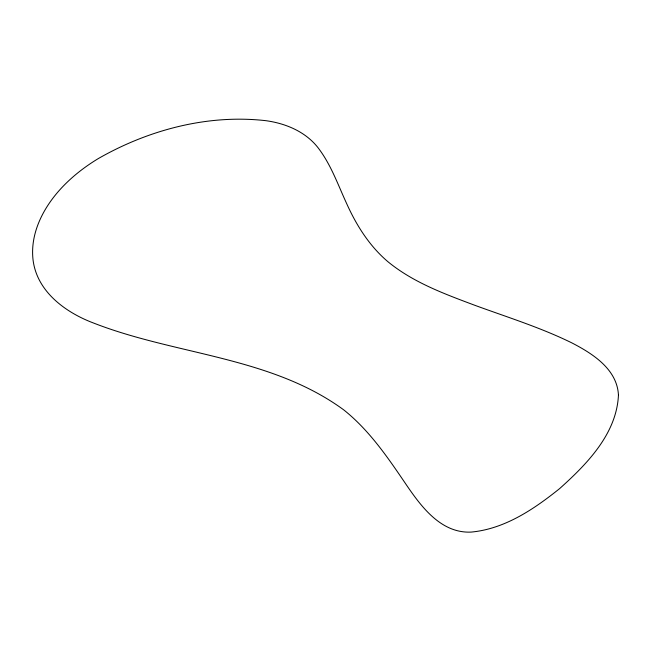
<?xml version="1.0" encoding="UTF-8"?>
<svg xmlns="http://www.w3.org/2000/svg" width="651" height="651" viewBox="0 0 651 651"><rect width="100%" height="100%" fill="white"/><g stroke="black" fill="none" stroke-linecap="round" stroke-linejoin="round"><path stroke-width="0.98" d="M618.45 395.076C616.635 433.892 586.942 464.106 559.632 488.6C533.999 509.18 504.761 528.97 471.161 532.087C441.158 533.511 421.417 506.926 406.297 484.751C388.02 457.808 369.426 430.327 343.695 409.845C270.726 356.463 175.916 355.129 93.858 323.148C65.914 312.683 37.18 291.982 33.095 260.262C30.003 235.166 41.77 210.818 57.752 192.175A245.451 157.086 6.1 0 1 98.399 158.519C148.631 129.793 208.027 114.055 265.966 120.695C286.375 123.503 306.841 132.234 319.242 149.323C331.408 165.793 338.195 185.299 346.723 203.722C356.536 225.547 369.646 246.298 388.086 261.848C413.344 282.526 444.446 293.894 474.644 305.229C507.267 317.183 540.615 327.526 571.863 342.898C592.646 353.631 617.115 369.125 618.45 395.076"/></g></svg>
